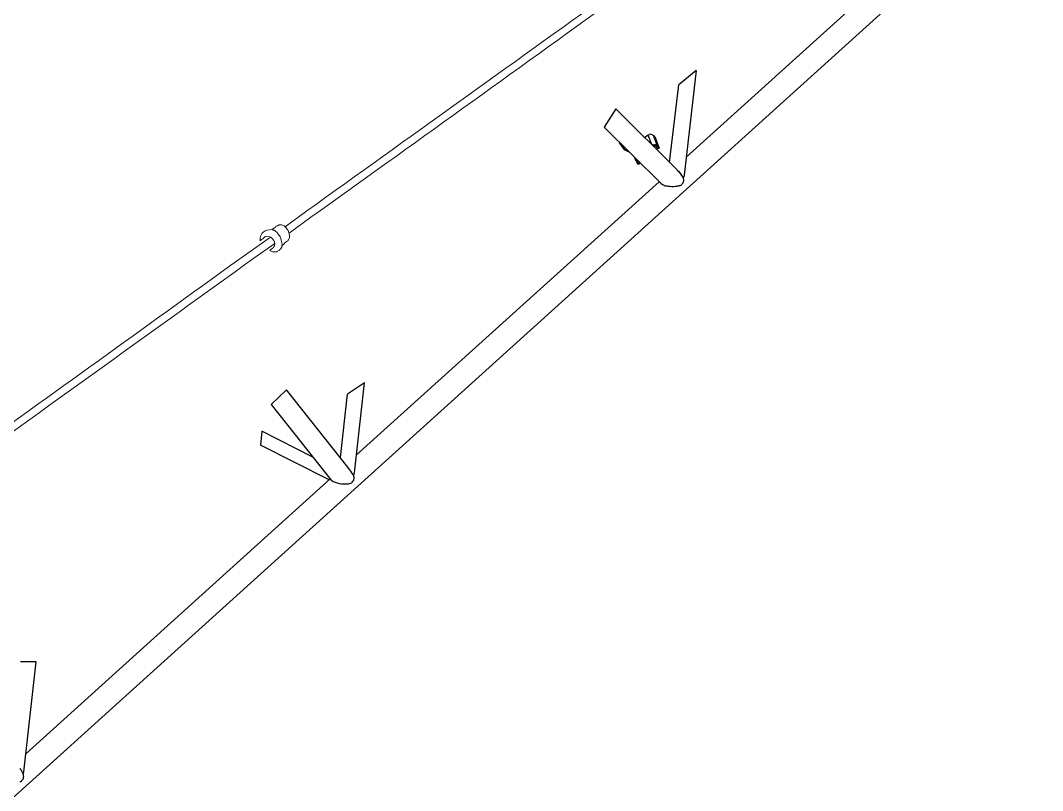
# Model space of a CAD drawing. Extents: x 0 to 563, y 0 to 205.
# Drawn here: x 160.5 to 234.9, y 69.1 to 125.1 of the extents above; entities that cross this region are included whole.
import ezdxf

# ---------------------------------------------------------------- set-up
doc = ezdxf.new("R2010")
doc.units = 0
doc.header["$LTSCALE"] = 0.3
doc.header["$MEASUREMENT"] = 0
doc.layers.add('1', color=1, linetype='CONTINUOUS')

msp = doc.modelspace()

# ---------------------------------------------------------------- linework, layer by layer
at = {"layer": '1', "color": 41, "lineweight": 25}
for points in [[(124.184, 36.186), (234.853, 136.238)], [(208.946, 115.144), (223.405, 128.23)], [(209.67, 121.44), (208.396, 120.411)], [(209.67, 121.44), (208.795, 113.839), (208.794, 113.788), (208.768, 113.737), (208.767, 113.686), (208.715, 113.661)], [(207.734, 114.755), (208.396, 120.411)], [(203.827, 118.669), (202.983, 117.324)], [(203.827, 118.669), (208.264, 114.258), (208.289, 114.207)], [(202.983, 117.324), (207.093, 113.253), (207.092, 113.227), (207.117, 113.201), (207.143, 113.201), (207.168, 113.175), (207.219, 113.148), (207.296, 113.121), (207.372, 113.094), (207.448, 113.067), (207.525, 113.066), (207.602, 113.039)], [(206.449, 116.059), (206.179, 116.756), (205.919, 116.556)], [(206.562, 116.698), (206.487, 116.777), (206.385, 116.804), (206.282, 116.806), (206.204, 116.756)], [(206.857, 115.95), (206.563, 116.724), (206.688, 116.568), (206.983, 115.794)], [(204.066, 116.177), (204.092, 116.203)], [(204.495, 115.811), (204.443, 115.761), (204.091, 116.177), (204.066, 116.177), (204.417, 115.735)], [(204.118, 116.202), (204.091, 116.177)], [(206.525, 116.032), (206.474, 116.033)], [(206.55, 115.955), (206.601, 115.954), (206.525, 116.032)], [(206.857, 115.924), (206.781, 115.977), (206.705, 116.029), (206.628, 116.031), (206.55, 116.006)], [(206.779, 115.874), (206.754, 115.926), (206.703, 115.952), (206.601, 115.954)], [(206.857, 115.95), (206.983, 115.794), (206.905, 115.744), (206.779, 115.9)], [(204.417, 115.735), (204.468, 115.683), (204.518, 115.657), (204.621, 115.655)], [(204.443, 115.761), (204.519, 115.682), (204.596, 115.681)], [(204.569, 115.63), (204.823, 115.498)], [(204.622, 115.706), (204.621, 115.681)], [(204.621, 115.681), (204.647, 115.68)], [(204.672, 115.654), (204.646, 115.629)], [(205.299, 114.848), (205.201, 115.106)], [(205.302, 115.002), (205.3, 114.899), (205.35, 114.796)], [(205.475, 114.614), (205.349, 114.77)], [(205.428, 114.846), (205.553, 114.69)], [(205.479, 114.845), (205.553, 114.69), (205.475, 114.614)], [(184.978, 93.478), (206.966, 113.358)], [(208.166, 113.029), (208.268, 113.027), (208.346, 113.052), (208.397, 113.051), (208.449, 113.076), (208.5, 113.075), (208.552, 113.099), (208.603, 113.124), (208.63, 113.175), (208.656, 113.2), (208.682, 113.225), (208.708, 113.251), (208.709, 113.276), (208.735, 113.301), (208.736, 113.378), (208.763, 113.429), (208.764, 113.506), (208.74, 113.583), (208.715, 113.661)], [(208.69, 113.687), (208.716, 113.686), (208.715, 113.661)], [(185.556, 98.725), (184.311, 97.9)], [(184.827, 92.173), (185.556, 98.725)], [(183.795, 93.293), (184.311, 97.9)], [(178.759, 97.15), (183.126, 91.638), (183.151, 91.612), (183.176, 91.611)], [(178.084, 95.213), (177.989, 94.189)], [(181.796, 93.328), (178.084, 95.213)], [(182.972, 91.666), (177.989, 94.189)], [(184.747, 91.995), (184.774, 92.02), (184.8, 92.071), (184.801, 92.122), (184.827, 92.173)], [(160.932, 71.736), (183.051, 91.742)], [(184.301, 91.387), (184.404, 91.385), (184.455, 91.41)], [(161.689, 78.417), (160.535, 78.436)], [(160.781, 70.431), (161.689, 78.417)], [(160.487, 69.718), (160.564, 69.717), (160.616, 69.741), (160.642, 69.767), (160.642, 69.792), (160.668, 69.817), (160.694, 69.843), (160.72, 69.868), (160.721, 69.893), (160.747, 69.944), (160.749, 70.047), (160.775, 70.072), (160.75, 70.124), (160.752, 70.201), (160.727, 70.278), (160.728, 70.304), (160.703, 70.33), (160.703, 70.355), (160.653, 70.408), (160.628, 70.485), (160.578, 70.537), (160.553, 70.589), (160.503, 70.667)], [(160.727, 70.278), (160.754, 70.329), (160.754, 70.355), (160.781, 70.405), (160.781, 70.431)]]:
    msp.add_lwpolyline(points, dxfattribs=at)
at = {"layer": '1', "color": 41, "lineweight": 13}
for points in [[(179.777, 110.083), (181.361, 111.236, 0.000432), (203.408, 127.062), (204.109, 127.563)], [(180.077, 109.617), (181.661, 110.769, 0.000839), (203.734, 126.646), (204.435, 127.147)], [(154.745, 92.103), (155.472, 92.629, 0.000837), (175.675, 107.154), (178.713, 109.332)], [(155.044, 91.636), (155.771, 92.162, 0.000656), (177.506, 107.789), (179.038, 108.865)]]:
    msp.add_lwpolyline(points, format="xyb", dxfattribs=at)
at = {"layer": '1', "color": 41, "lineweight": 25}
msp.add_lwpolyline([(205.428, 114.846), (205.378, 114.924), (205.402, 114.872)], close=True, dxfattribs=at)
at = {"layer": '1', "color": 41, "lineweight": 13}
for points in [[(179.285, 108.322), (179.311, 108.348), (179.337, 108.347), (179.363, 108.398), (179.441, 108.448), (179.468, 108.499), (179.494, 108.524), (179.52, 108.549), (179.52, 108.575), (179.546, 108.6), (179.548, 108.677), (179.574, 108.702), (179.574, 108.728), (179.652, 108.778), (179.757, 108.904), (179.887, 109.004), (179.965, 109.054), (179.965, 109.08), (179.991, 109.079), (179.991, 109.105), (180.017, 109.13), (180.07, 109.232), (180.097, 109.308), (180.099, 109.437), (180.075, 109.514), (180.076, 109.591), (180.052, 109.643), (180.003, 109.797), (179.953, 109.849), (179.903, 109.927), (179.878, 109.979), (179.777, 110.083), (179.701, 110.136), (179.599, 110.189), (179.523, 110.216), (179.344, 110.219), (179.317, 110.194), (179.292, 110.194), (179.266, 110.169), (179.214, 110.17), (179.214, 110.144), (179.188, 110.145), (179.188, 110.119), (179.162, 110.12), (179.111, 110.095), (179.084, 110.044), (179.006, 109.994), (178.955, 109.969), (178.876, 109.894), (178.851, 109.894), (178.85, 109.869), (178.825, 109.869)], [(178.303, 109.339), (178.328, 109.339), (178.329, 109.365), (178.354, 109.364), (178.406, 109.389)], [(178.825, 109.869), (178.876, 109.868), (178.901, 109.842), (178.978, 109.841), (179.003, 109.815), (179.054, 109.788), (179.079, 109.762), (179.104, 109.736), (179.18, 109.683), (179.23, 109.606), (179.306, 109.527)], [(177.965, 109.089), (177.964, 109.063), (177.965, 109.089), (177.99, 109.088)], [(178.965, 109.072), (179.014, 108.968), (179.013, 108.917), (179.038, 108.891), (179.037, 108.788), (179.01, 108.737), (179.009, 108.686), (178.983, 108.661), (178.957, 108.61)], [(179.552, 108.908), (179.576, 108.805), (179.574, 108.728)], [(178.8, 108.459), (178.749, 108.434), (178.722, 108.409), (178.722, 108.383), (178.696, 108.384), (178.67, 108.359), (178.874, 108.253), (179.079, 108.249)]]:
    msp.add_lwpolyline(points, dxfattribs=at)
at = {"layer": '1', "color": 41, "lineweight": 25}
msp.add_lwpolyline([(184.714, 91.559), (184.74, 91.584), (184.741, 91.61), (184.767, 91.635), (184.768, 91.712), (184.795, 91.763), (184.796, 91.84), (184.747, 91.995), (184.748, 92.02), (184.722, 92.021), (184.697, 92.072, 0.020266), (184.397, 92.514), (184.347, 92.591), (179.88, 98.208), (178.759, 97.15)], format="xyb", dxfattribs=at)
for points in [[(208.289, 114.207), (208.447, 114.062), (208.555, 113.858), (208.69, 113.687)], [(207.602, 113.039), (207.808, 113.046), (207.931, 112.963), (208.166, 113.029)], [(183.176, 91.611), (183.403, 91.417), (184.015, 91.338), (184.301, 91.387)], [(184.455, 91.41), (184.649, 91.399), (184.63, 91.494), (184.714, 91.559)]]:
    msp.add_open_spline(points, degree=3, dxfattribs=at)
at = {"layer": '1', "color": 41, "lineweight": 13}
for points in [[(178.825, 109.869), (178.328, 109.902), (177.928, 109.633), (177.965, 109.089)], [(177.99, 109.088), (178.068, 109.165), (178.227, 109.256), (178.303, 109.339)], [(178.406, 109.389), (178.644, 109.414), (178.851, 109.278), (178.965, 109.072)], [(179.306, 109.527), (179.505, 109.245), (179.46, 109.21), (179.552, 108.908)], [(178.957, 108.61), (178.905, 108.56), (178.852, 108.509), (178.8, 108.459)], [(179.079, 108.249), (179.219, 108.232), (179.182, 108.284), (179.285, 108.322)]]:
    msp.add_open_spline(points, degree=3, dxfattribs=at)

doc.saveas('drawing.dxf')
